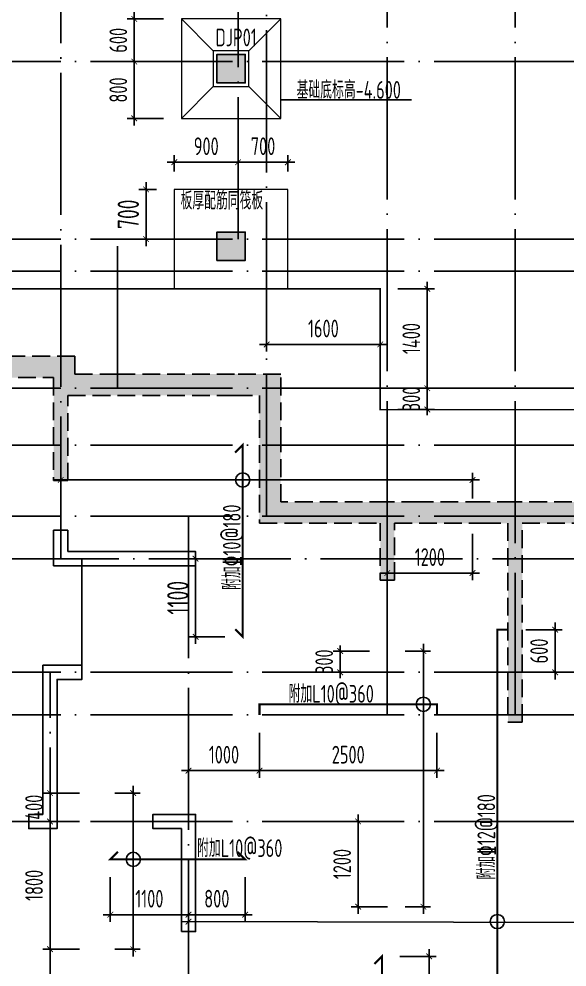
# Model space of a CAD drawing. Extents: x -668857 to 143095, y -247466 to 228182.
# Drawn here: x -389716 to -381996, y 201797 to 215146 of the extents above; entities that cross this region are included whole.
import ezdxf
from ezdxf.enums import TextEntityAlignment as Align

# ---------------------------------------------------------------- set-up
doc = ezdxf.new("R2010")
doc.units = 0
doc.header["$LTSCALE"] = 1000
doc.linetypes.add('DASH', pattern=[0.35, 0.25, -0.1])
doc.linetypes.add('DOTE', pattern=[2.4200000000000004, 2, -0.2, 0.02, -0.2])
doc.layers.get('0').update_dxf_attribs({"linetype": 'CONTINUOUS'})
doc.layers.get('DEFPOINTS').update_dxf_attribs({"linetype": 'CONTINUOUS'})
for name, color, linetype in [('A-DOTE', 10, 'DOTE'), ('DIM', 2, 'CONTINUOUS'), ('DIM_ELEV', 3, 'CONTINUOUS'), ('S-B板配筋', 6, 'CONTINUOUS'), ('S-B板配筋号', 7, 'CONTINUOUS'), ('S-J基础底板', 5, 'CONTINUOUS'), ('S-J基础底板标注', 3, 'CONTINUOUS'), ('S-Q墙填充', 252, 'CONTINUOUS'), ('S-Q墙实线', 6, 'CONTINUOUS'), ('S-Q墙虚线', 6, 'DASH'), ('独立基础', 2, 'CONTINUOUS')]:
    doc.layers.add(name, color=color, linetype=linetype)
doc.layers.add('PUB_HATCH', color=8, linetype='CONTINUOUS', lineweight=9)
doc.layers.add('独基集中标注', color=7, linetype='CONTINUOUS', lineweight=18)
doc.styles.add('TSSD_DIMENSION', font='Tssdeng.shx', dxfattribs={"width": 0.7, "bigfont": 'tssdchn.shx'})
doc.styles.add('TSSD_REIN', font='tssdeng.shx', dxfattribs={"width": 0.7, "height": 300, "bigfont": 'tssdchn.shx'})
doc.styles.add('样式 1', font='yjkeng.shx', dxfattribs={"width": 0.7, "height": 250, "bigfont": 'yjkchn.shx'})
doc.dimstyles.new('TSSD_100_100$0', dxfattribs={"dimtxt": 300, "dimasz": 80, "dimexe": 100, "dimexo": 250, "dimgap": 100, "dimtad": 1, "dimdec": 0, "dimzin": 0, "dimdsep": 46, "dimtxsty": 'TSSD_DIMENSION', "dimblk": 'ARCHTICK', "dimcen": 0, "dimdle": 100, "dimclrd": 3, "dimclre": 3, "dimclrt": 7, "dimadec": 0, "dimazin": 0, "dimtfac": 1, "dimtdec": 0, "dimtix": 1, "dimtmove": 2, "dimatfit": 3, "dimldrblk": 'ARCHTICK', "dimfxl": 0, "dimtolj": 1, "dimtzin": 0, "dimarcsym": 0})

# ---------------------------------------------------------------- blocks, each defined once
blk = doc.blocks.new('20210726.16350016')
at = {"layer": 'A-DOTE'}
for p, q in [((43500.00000790274, 13100.31751472806), (43500.00000790291, 21100.04725452978)), ((45999.99996823893, 17600.04514761653), (45999.99931681331, 21100.04725452978)), ((46400.00000848342, 13700.04724698304), (46400.00000850705, 21100.04725452978)), ((48100.00000793056, 10900.04725549766), (48100.00000739738, 21100.04725452978)), ((49900.00000802102, 10900.04725549766), (49900.00000802102, 21100.04725452978)), ((55600.00000724575, 20100.04725452978), (3600.000008000003, 20100.04725452978)), ((55600.00000724575, 17600.04725452978), (3600.000008000061, 17600.04725452978)), ((44300.00000790274, 15500.04725473234), (44300.00000790285, 17600.04725452978)), ((55600.00000724584, 17150.04725452977), (3600.000007999988, 17150.04725452978)), ((55600.00000724575, 15500.04725473234), (3600.000008000061, 15500.04725473234)), ((55600.00000724575, 14700.04724880424), (3600.000008000061, 14700.04724880436)), ((55600.00000724575, 13700.04725528683), (3600.000008000061, 13700.04725528706)), ((45299.78309750743, 13700.04725528695), (45300.00000743364, 3600.047255706508)), ((3600.000008000061, 13100.31752494338), (55600.00000724575, 13100.31748104317)), ((43800.00075060432, 11500.04725454794), (43800.00075086881, 13100.04725454887)), ((55600.00000724575, 11500.04725454783), (3600.000008000061, 11500.04725454806)), ((43350.00000284061, 3600.241045127475), (43350.00000252202, 11500.04725452978)), ((55600.00000724575, 10900.04725549754), (3600.000008000061, 10900.04725549766)), ((55600.00000724575, 9400.04725379066), (3600.000008000061, 9400.047254788922))]:
    blk.add_line(p, q, dxfattribs=at)
blk = doc.blocks.new('A$C028C60F5')
at = {"color": 6}
blk.add_lwpolyline([(400.0000000717118, -1.851003617048264e-07), (0, 0), (-1.851003617048264e-07, -400.0000001632143), (399.9999998866115, -400.0000003483146)], close=True, dxfattribs=at)
at = {"layer": 'PUB_HATCH'}
blk.add_solid([(-1.851003617048264e-07, -400.0000001632143), (399.9999998866115, -400.0000003483146), (0, 0), (400.0000000717118, -1.851003617048264e-07)], dxfattribs=at)
blk = doc.blocks.new('A$C3EFA6995')
for p in [(9700.000651309965, 99.9986922792159), (9700.000651124632, -2400.001307586092), (15900.00176817877, -2400.002461539349)]:
    blk.add_blockref('A$C028C60F5', p)
at = {"xscale": -1}
blk.add_blockref('A$C028C60F5', (16300.00197213609, 99.9986922792159), dxfattribs=at)
blk = doc.blocks.new('20210824.17211196')
at = {"layer": 'S-Q墙填充', "ltscale": 0.5}
h = blk.add_hatch(dxfattribs=at)
h.set_pattern_fill('ARMORED', color=252, scale=30, style=0)
h.set_pattern_definition([(49.99999999999999, (48278.54639130167, 29260.86836843317), (215.178054780226, -18.82564049477853), [22.5, -247.5]), (355, (48278.54639130167, 29260.86836843317), (-41.6254000839, 225.6576401100035), [18, -198]), (100.4514, (48296.47789530165, 29259.29956643317), (173.5528145142065, 206.8318626182861), [19.122057, -210.3426336]), (46.18420000000002, (48278.54639130167, 29320.86836843317), (320.1723145876933, -49.65570429870542), [33.74999999999994, -371.2499999999995]), (96.6356, (48305.22741480172, 29316.73037633318), (280.398811664611, 292.2353612701325), [28.6830864, -315.5139]), (351.1842, (48278.54639130167, 29320.86836843317), (280.3985835400882, 292.2355802775974), [27, -297]), (21, (48308.54639130167, 29305.86836843317), (179.0721156355385, -120.7856671996016), [22.5, -247.5]), (326.0000000000001, (48308.54639130167, 29305.86836843317), (72.99459957647451, 217.5450135140559), [18, -198]), (71.4514, (48323.46906120167, 29295.80288663318), (252.066788574447, 96.75914901298572), [19.122057, -210.3426336]), (37.50000000000001, (48278.54639130167, 29260.86836843317), (3.647956595187201, 99.86815614939344), [0, -195.6, 0, -201, 0, -198.75]), (7.499999999999999, (48278.54639130167, 29260.86836843317), (78.92086123264458, 118.3235135647081), [0, -114.6, 0, -191.1, 0, -75.75]), (327.5, (48211.64639130165, 29260.86836843317), (160.1467308517227, -6.766461520313927), [0, -75, 0, -234, 0, -310.5]), (317.5, (48181.64639130165, 29260.86836843317), (174.9558508027159, 30.03149469969532), [0, -97.5, 0, -155.4, 0, -220.5]), (45, (48278.54639130167, 29260.86836843317), (-106.0660171779821, 106.0660171779821), [])])
h.paths.add_polyline_path([(147542.2807961485, 66729.00897954755), (145942.1942065553, 66729.0089794025), (145542.2811919461, 66729.00897949202), (142642.2971989106, 66729.00897949202), (142192.2972013218, 66729.0089785862), (141292.1986749036, 66729.00898743917), (140842.281554506, 66729.00898666291), (139342.378817226, 66729.00898750879), (139342.378817226, 67529.00898637962), (139342.3788172259, 68529.00937126904), (138692.4633993891, 68529.00937126904), (137042.400534365, 68529.00974838914), (136442.1792540833, 68529.0094654832), (136442.0384936611, 68779.01101944225), (133242.448855532, 68779.01101944225), (133242.361474031, 68529.009465553), (132642.4339508702, 68529.00974846947), (131042.2074741988, 68529.00937126904), (130342.2920987717, 68529.00937126904), (130342.2920987717, 67529.00898637962), (130342.2920987717, 66729.00897949202), (117642.2812809065, 66729.00897949202), (117192.2812832749, 66729.0089785862), (116292.1986752808, 66729.00898743917), (115842.2908381823, 66729.00898628357), (114342.2914562899, 66729.00897955832), (114342.2920987717, 67529.00898637962), (114342.2920987717, 68529.00937126904), (113692.37668093, 68529.00937126904), (112041.8987910313, 68529.00974846947), (111442.2920987717, 68529.00946561557), (111442.2920987717, 68779.0089796844), (108242.291850166, 68779.00897968364), (108242.2918501577, 68529.00946553554), (107642.1676422775, 68529.00974839334), (106042.2074832978, 68529.00937126904), (105342.2920987715, 68529.00937126904), (105342.2920987718, 67529.00915925788), (105342.2911767543, 66729.00897949202), (97142.29086680908, 66729.00897949202), (97142.29086680908, 63729.01032844711), (97142.30288407195, 61129.0085072287), (97142.30288407195, 59029.00897251409), (99942.30401047354, 59029.00897251409), (106442.34313833, 59029.00897251409), (106442.2959538518, 57829.00152672852), (107492.2918452608, 57829.00152718557), (109842.3040061909, 57829.00153792558), (112192.2918409958, 57829.00152672852), (113242.2880568103, 57829.00152672852), (113242.2389254066, 59028.88870467881), (118842.2829517607, 59029.00897251409), (119742.2796799383, 59029.00897306036), (122342.2800369981, 59029.00898726373), (124942.3040013745, 59029.00897251409), (125842.3028744751, 59029.00897251409), (131442.3038129149, 59029.00897251409), (131442.3038129149, 57829.00152672852), (132492.2918401385, 57829.00152718557), (134842.2796722014, 57829.00153792558), (137192.2918358735, 57829.00152672852), (138242.2798621833, 57829.00152672852), (138242.2798621833, 59029.00897251409), (143842.2807966463, 59029.00897251409), (144742.2796697469, 59029.00897251409), (147542.2807961485, 59029.00897251409)])
h.paths.add_polyline_path([(100942.3028835742, 59329.00682491415), (100942.3028835742, 60779.00891498257), (100742.3028835742, 60779.00891498257), (100742.3028835742, 59329.00897251409), (99942.30401047354, 59329.00897251409), (97442.30288407195, 59329.00897251409), (97442.30288407195, 61129.00923897031), (97442.29132901214, 63629.01079948341), (98142.29475292668, 63629.01079948341), (98142.29475292668, 63829.01079948341), (97442.29086680908, 63829.01079948341), (97442.29086680908, 66429.00897949202), (97842.28974600311, 66429.00897949208), (98742.38747312326, 66429.00837027714), (99042.30248827382, 66429.00882715582), (99042.31309877161, 65779.00937126906), (99242.31309877161, 65779.00937126906), (99242.30248827382, 66429.00897949202), (101942.3023766285, 66429.00897949202), (101942.3023766285, 63629.01079948341), (102142.3023766285, 63629.01079948341), (102142.3023766285, 66429.00897949202), (102492.3023769349, 66429.00897994493), (103392.383071683, 66429.00898774854), (103742.3021261921, 66429.00898702683), (103742.3021261921, 65629.00898671745), (103942.3021261921, 65629.00898671745), (103942.3021261921, 66429.00898650051), (105642.290830998, 66429.0089789075), (105642.2920987715, 67529.00898637962), (105642.2920987715, 68229.00937126904), (106042.2075068686, 68229.00937126904), (107642.1676422862, 68229.0097483934), (108342.2918501484, 68229.00941840229), (108342.2918501563, 67029.00897968306), (108542.2918501556, 67029.00897968434), (108542.2918501456, 68329.00937126561), (108542.2918501507, 68479.0089796837), (111142.2920987717, 68479.00897968434), (111142.2920987717, 68329.00937126904), (111142.2920987717, 67029.00897968434), (111342.2920987717, 67029.00897968434), (111342.2920987717, 68229.00941844228), (112041.8988618098, 68229.00974846947), (113692.3766337939, 68229.00937126904), (114042.2920987717, 68229.00937126904), (114042.2920987717, 67529.00910684497), (114042.2912153591, 66429.0089789075), (115742.2908390501, 66429.00898650051), (115742.2908390501, 65629.00898671745), (115942.2908390501, 65629.00898671745), (115942.2908390501, 66429.00898702683), (116292.1986747874, 66429.00898809831), (117192.2812814632, 66429.00897949202), (117542.2812808851, 66429.00897949202), (117542.2812797289, 63629.01079952625), (117742.281279686, 63629.01079944063), (117742.2812808423, 66429.00897949202), (120442.2812010454, 66429.00897949202), (120442.2812010454, 63629.01079944063), (120642.2812010454, 63629.01079944063), (120642.2812010454, 66429.00882715506), (120942.1941699461, 66429.00837027708), (121942.2903125704, 66429.00897949202), (122242.2857314952, 66429.00897949202), (122242.2800380905, 66429.00940122597), (122442.2800380901, 66429.00897949202), (122442.2857314957, 66429.00897949202), (122742.2917858384, 66429.00897949208), (123742.3875772593, 66429.00837027708), (124042.3024791748, 66429.00882715582), (124042.3024791748, 63628.8108537334), (124242.3024791748, 63628.8108537334), (124242.3024791748, 66429.00897949202), (126942.2918397376, 66429.00897949202), (126942.2918397376, 63629.01079948341), (127142.2918397376, 63629.01079948341), (127142.2918397376, 66429.00897949202), (127492.291840044, 66429.00897994493), (128392.3830713058, 66429.00898774854), (128742.2924785732, 66429.00898702683), (128742.2924785732, 65629.0109816749), (128942.2924785732, 65629.0109816749), (128942.2924785732, 66429.00898679935), (130642.2920987717, 66429.00898775442), (130642.2920987717, 67529.00898637962), (130642.2920987717, 68229.00937126904), (131042.2074977705, 68229.00937126904), (132642.4339508553, 68229.00974846953), (133342.2915814497, 68229.0094184275), (133342.2915814576, 67029.00897968306), (133542.2915814569, 67029.00897968434), (133542.2915814474, 68479.01101944225), (136142.291830073, 68479.01101944225), (136142.291830073, 67029.00897968434), (136342.291830073, 67029.00897968434), (136342.291830073, 68229.00941840264), (137042.4006050617, 68229.0097483892), (138692.4633522483, 68229.00937126904), (139042.378817226, 68229.00937126904), (139042.378817226, 67529.00898637962), (139042.378817226, 66429.00898775437), (140742.2815543968, 66429.00898679935), (140742.2815543968, 65629.00898671745), (140942.2815543968, 65629.00898671745), (140942.2815543968, 66429.00898702683), (141292.1986744102, 66429.00898809831), (142192.2971995102, 66429.00897949202), (142542.2971989106, 66429.00897949202), (142542.2971989106, 63629.01079948341), (142742.2971989106, 63629.01079948341), (142742.2971989106, 66429.00897949202), (145442.2811919461, 66429.00897949202), (145442.2811919461, 65779.03380391853), (145642.2811919461, 65779.03380391853), (145642.2811919461, 66429.00897948311), (145942.1942065276, 66429.00897942438), (146842.2938665339, 66429.00897949202), (147242.2928134111, 66429.00897949202), (147242.2928134111, 63829.01079948341), (146542.2889272935, 63829.01079948341), (146542.2889272935, 63629.01079948341), (147242.292351208, 63629.01079948341), (147242.2807961485, 61129.00921349677), (147242.2807961485, 59329.00897251409), (144742.2796697469, 59329.00897251409), (143942.2807966463, 59329.00897251409), (143942.2807966463, 60779.00891498257), (143742.2807966463, 60779.00891498257), (143742.2807966463, 59329.00897251409), (138242.2798621712, 59329.00881416049), (138242.2798621712, 59579.00131084422), (137942.2798621833, 59579.00146919781), (137942.2798621833, 59229.00897251409), (137942.2798621833, 58129.00152672852), (137192.2918363306, 58129.00152650005), (134842.2796726582, 58129.00153724007), (132492.2918392244, 58129.00152672852), (131742.3038129149, 58129.00152672852), (131742.3038129149, 59229.00897251409), (131742.3038129149, 59579.00146919781), (131442.3038129149, 59579.00146919781), (131442.3038129149, 59329.00897251409), (125942.3028744751, 59329.00897251409), (125942.3028744751, 60779.00891498257), (125742.3028744751, 60779.00891498257), (125742.3028744751, 59329.00897251409), (124942.304001921, 59329.00897224098), (122342.2800375446, 59329.00898644434), (119742.2796788457, 59329.00897251409), (118942.280805745, 59329.00897251409), (118942.280805745, 60779.00891498257), (118742.280805745, 60779.00891498257), (118742.280805745, 59329.00682491415), (113242.2841379499, 59328.88662778778), (113242.3192341068, 59578.98750693497), (112942.2798682899, 59579.01550199797), (112942.2307357903, 59228.88937934478), (112942.2757725528, 58129.00152672852), (112192.2918414528, 58129.00152650005), (109842.3040066479, 58129.00153724007), (107492.2918443467, 58129.00152672852), (106742.30775013, 58129.00152672852), (106742.3509978825, 59228.88918170032), (106742.3038171293, 59579.01494457091), (106442.2998863936, 59578.98799382223), (106442.3335884956, 59328.88655727796)], flags=16)
at = {"layer": 'S-Q墙实线'}
for points in [[(136342.2935294401, 66029.27718846628), (136342.2935294401, 66329.27718846628), (136142.2935294401, 66329.27718846628), (136142.2935294401, 65829.27718846628), (136542.1677635246, 65829.27718846628), (138142.1463749388, 65829.27718846628), (138142.1463749388, 66029.27718846628), (136542.1677635246, 66029.27718846628)], [(135992.2920892438, 62329.0074542471), (135792.2920892438, 62329.0074542471), (135792.2920892438, 62129.0074542471), (136192.2920892438, 62129.0074542471), (136192.2920892438, 64229.00737126905), (136542.1677635246, 64229.00737126905), (136542.1677635246, 64429.00737126905), (135992.2920892438, 64429.00737126905)], [(137942.1463749388, 60678.74888938473), (137942.1463749388, 62129.00743917943), (137542.1463755383, 62129.0074391794), (137542.1463755383, 62329.0074391794), (138142.1463749388, 62329.00743917943), (138142.1463749388, 60678.74888938473)]]:
    blk.add_lwpolyline(points, close=True, dxfattribs=at)
at = {"layer": 'S-Q墙虚线', "linetype": 'ByBlock'}
for points in [[(138842.2810712819, 73029.00746588345), (138442.2810712819, 73029.00746588345), (138442.2810712819, 72629.00746588345), (138842.2810712819, 72629.00746588345)], [(138842.2810712814, 70529.00621057261), (138442.2810712814, 70529.00621057261), (138442.2810712814, 70129.00621057261), (138842.2810712814, 70129.00621057261)]]:
    blk.add_lwpolyline(points, close=True, dxfattribs=at)
at = {"layer": 'S-Q墙虚线', "color": 6}
for points in [[(145542.2811919461, 66729.00897949202), (142642.2971989106, 66729.00897949202), (142192.2972013218, 66729.0089785862), (141292.1986749036, 66729.00898743917), (140842.281554506, 66729.00898666291), (139342.378817226, 66729.00898750879), (139342.378817226, 67529.00898637962), (139342.378817226, 68529.00937126904), (138692.4633993891, 68529.00937126904), (137042.400534365, 68529.00974838914), (136442.1792540833, 68529.0094654832), (136442.0384936611, 68779.01101944225), (133242.448855532, 68779.01101944225), (133242.361474031, 68529.009465553), (132642.4339508702, 68529.00974846947), (131042.2074741988, 68529.00937126904), (130342.2920987717, 68529.00937126904), (130342.2920987717, 67529.00898637962), (130342.2920987717, 66729.00897949202), (117642.2812809065, 66729.00897949202)], [(133542.2915814474, 68479.01101944225), (136142.291830073, 68479.01101944225), (136142.291830073, 67029.00897968434), (136342.291830073, 67029.00897968434), (136342.291830073, 68229.00941840264), (137042.4006050617, 68229.0097483892), (138692.4633522483, 68229.00937126904), (139042.378817226, 68229.00937126904), (139042.378817226, 67529.00898637962), (139042.378817226, 66429.00898775437), (140742.2815543968, 66429.00898679935), (140742.2815543968, 65629.00898671745), (140942.2815543968, 65629.00898671745), (140942.2815543968, 66429.00898702683), (141292.1986744102, 66429.00898809831), (142192.2971995102, 66429.00897949202), (142542.2971989106, 66429.00897949202), (142542.2971989106, 63629.01079948341), (142742.2971989106, 63629.01079948341), (142742.2971989106, 66429.00897949202), (145442.2811919461, 66429.00897949202)]]:
    blk.add_lwpolyline(points, dxfattribs=at)
blk = doc.blocks.new('_ArchTick')
at = {"color": 0, "linetype": 'ByBlock', "const_width": 0.15}
blk.add_lwpolyline([(-0.5, -0.5), (0.5, 0.5)], dxfattribs=at)
blk = doc.blocks.new('*D943')
at = {"layer": 'DEFPOINTS', "color": 0}
for p in [(-388091.9429101991, 214546.4081511939), (-387428.2930516391, 214546.4081511939), (-387428.2932553026, 213746.4073303434)]:
    blk.add_point(p, dxfattribs=at)
at = {"layer": 'S-J基础底板标注', "color": 3, "lineweight": -2}
for p, q in [((-387678.2930516391, 214546.4081511939), (-388191.9429101991, 214546.4081511939)), ((-388091.9429101991, 213646.4073303434), (-388091.9429101991, 214646.4081511939)), ((-387678.2932553026, 213746.4073303434), (-388191.9429101991, 213746.4073303434))]:
    blk.add_line(p, q, dxfattribs=at)
at = {"layer": 'S-J基础底板标注', "color": 3, "lineweight": -2, "xscale": 80, "yscale": 80, "zscale": 80}
for p, rotation in [((-388091.9429101991, 214546.4081511939), 90), ((-388091.9429101991, 213746.4073303434), 270)]:
    blk.add_blockref('_ArchTick', p, dxfattribs=dict(at, rotation=rotation))
at = {"layer": 'S-J基础底板标注', "color": 7, "insert": (-388316.9429101991, 214146.4077407686), "char_height": 250, "attachment_point": 5, "rotation": 90, "style": 'TSSD_DIMENSION'}
blk.add_mtext('\\A1;800', dxfattribs=at)
blk = doc.blocks.new('*D950')
at = {"layer": 'DEFPOINTS', "color": 0}
for p in [(-388091.9429101991, 215146.4073303434), (-387428.2929061656, 215146.4073303434), (-387428.2930516391, 214546.4081511939)]:
    blk.add_point(p, dxfattribs=at)
at = {"layer": 'S-J基础底板标注', "color": 3, "lineweight": -2}
for p, q in [((-388091.9429101991, 214446.4081511939), (-388091.9429101991, 215246.4073303434)), ((-387678.2929061656, 215146.4073303434), (-388191.9429101991, 215146.4073303434)), ((-387678.2930516391, 214546.4081511939), (-388191.9429101991, 214546.4081511939))]:
    blk.add_line(p, q, dxfattribs=at)
at = {"layer": 'S-J基础底板标注', "color": 3, "lineweight": -2, "xscale": 80, "yscale": 80, "zscale": 80}
for p, rotation in [((-388091.9429101991, 215146.4073303434), 90), ((-388091.9429101991, 214546.4081511939), 270)]:
    blk.add_blockref('_ArchTick', p, dxfattribs=dict(at, rotation=rotation))
at = {"layer": 'S-J基础底板标注', "color": 7, "insert": (-388316.9429101991, 214846.4077407686), "char_height": 250, "attachment_point": 5, "rotation": 90, "style": 'TSSD_DIMENSION'}
blk.add_mtext('\\A1;600', dxfattribs=at)
blk = doc.blocks.new('*D968')
at = {"layer": 'DEFPOINTS', "color": 0}
for p in [(-386228.2812859477, 211346.4115898082), (-384628.2820616921, 211346.414329034), (-384628.2807197463, 210562.575213161)]:
    blk.add_point(p, dxfattribs=at)
at = {"layer": 'S-J基础底板标注', "color": 3, "lineweight": -2}
for p, q in [((-386228.2808579435, 211096.4115898086), (-386228.2797728002, 210462.5724739354)), ((-384628.2816336878, 211096.4143290344), (-384628.2805485445, 210462.5752131612)), ((-386328.2799440017, 210562.5723027335), (-384528.2807197464, 210562.5753843627))]:
    blk.add_line(p, q, dxfattribs=at)
at = {"layer": 'S-J基础底板标注', "color": 3, "lineweight": -2, "xscale": 80, "yscale": 80, "zscale": 80}
for p, rotation in [((-386228.2799440019, 210562.5724739352), 180.0000980913462), ((-384628.2807197463, 210562.575213161), 9.809134617238831e-05)]:
    blk.add_blockref('_ArchTick', p, dxfattribs=dict(at, rotation=rotation))
at = {"layer": 'S-J基础底板标注', "color": 7, "insert": (-385428.2807170779, 210787.5738435478), "char_height": 250, "attachment_point": 5, "rotation": 9.809134617238837e-05, "style": 'TSSD_DIMENSION'}
blk.add_mtext('\\A1;1600', dxfattribs=at)
blk = doc.blocks.new('*D970')
at = {"layer": 'DEFPOINTS', "color": 0}
for p in [(-384628.3131062516, 211346.4096468324), (-383964.6634513554, 211346.4096468324), (-384628.3131062446, 209946.4102260242)]:
    blk.add_point(p, dxfattribs=at)
at = {"layer": 'S-J基础底板标注', "color": 3, "lineweight": -2}
for p, q in [((-384378.3131062516, 211346.4096468324), (-383864.6634513554, 211346.4096468324)), ((-383964.6634513554, 209846.4102260242), (-383964.6634513554, 211446.4096468324)), ((-384378.3131062446, 209946.4102260242), (-383864.6634513554, 209946.4102260242))]:
    blk.add_line(p, q, dxfattribs=at)
at = {"layer": 'S-J基础底板标注', "color": 3, "lineweight": -2, "xscale": 80, "yscale": 80, "zscale": 80}
for p, rotation in [((-383964.6634513554, 211346.4096468324), 90), ((-383964.6634513554, 209946.4102260242), 270)]:
    blk.add_blockref('_ArchTick', p, dxfattribs=dict(at, rotation=rotation))
at = {"layer": 'S-J基础底板标注', "color": 7, "insert": (-384189.6634513554, 210646.4099364282), "char_height": 250, "attachment_point": 5, "rotation": 90, "style": 'TSSD_DIMENSION'}
blk.add_mtext('\\A1;1400', dxfattribs=at)
blk = doc.blocks.new('*D976')
at = {"layer": 'DEFPOINTS', "color": 0}
for p in [(-384628.3131062446, 209946.4102260242), (-383964.6634513554, 209946.4102260242), (-384628.3131062516, 209646.4073043352)]:
    blk.add_point(p, dxfattribs=at)
at = {"layer": 'S-J基础底板标注', "color": 3, "lineweight": -2}
for p, q in [((-383964.6634513554, 209946.4102260242), (-383964.6634513554, 210026.4102260242)), ((-384378.3131062446, 209946.4102260242), (-383864.6634513554, 209946.4102260242)), ((-383964.6634513554, 209646.4073043352), (-383964.6634513554, 209946.4102260242)), ((-384378.3131062516, 209646.4073043352), (-383864.6634513554, 209646.4073043352)), ((-383964.6634513554, 209646.4073043352), (-383964.6634513554, 209566.4073043352))]:
    blk.add_line(p, q, dxfattribs=at)
at = {"layer": 'S-J基础底板标注', "color": 3, "lineweight": -2, "xscale": 80, "yscale": 80, "zscale": 80}
for p, rotation in [((-383964.6634513554, 209946.4102260242), 270), ((-383964.6634513554, 209646.4073043352), 90)]:
    blk.add_blockref('_ArchTick', p, dxfattribs=dict(at, rotation=rotation))
at = {"layer": 'S-J基础底板标注', "color": 7, "insert": (-384189.6634513554, 209796.4087651796), "char_height": 250, "attachment_point": 5, "rotation": 90, "style": 'TSSD_DIMENSION'}
blk.add_mtext('\\A1;300', dxfattribs=at)
blk = doc.blocks.new('*D924')
at = {"layer": 'DEFPOINTS', "color": 0}
for p in [(-382828.2351695218, 206546.6774973658), (-382164.5851684567, 206546.6317756753), (-382828.2765246391, 205946.4082751195)]:
    blk.add_point(p, dxfattribs=at)
at = {"layer": 'S-J基础底板标注', "color": 3, "lineweight": -2}
for p, q in [((-382578.2351701151, 206546.6602737953), (-382064.585168694, 206546.6248862471)), ((-382164.6334130021, 205846.3625536663), (-382164.5782790285, 206646.631775438)), ((-382578.2765252324, 205946.3910515489), (-382064.6265238113, 205946.3556640008))]:
    blk.add_line(p, q, dxfattribs=at)
at = {"layer": 'S-J基础底板标注', "color": 3, "lineweight": -2, "xscale": 80, "yscale": 80, "zscale": 80}
for p, rotation in [((-382164.5851684567, 206546.6317756753), 89.99605264840068), ((-382164.6265235739, 205946.362553429), 269.9960526484007)]:
    blk.add_blockref('_ArchTick', p, dxfattribs=dict(at, rotation=rotation))
at = {"layer": 'S-J基础底板标注', "color": 7, "insert": (-382389.6058454813, 206246.5126657657), "char_height": 250, "attachment_point": 5, "rotation": 89.99605264840068, "style": 'TSSD_DIMENSION'}
blk.add_mtext('\\A1;600', dxfattribs=at)
blk = doc.blocks.new('*D1028')
at = {"layer": 'DEFPOINTS', "color": 0, "ltscale": 0.5}
for p in [(-384528.3141562951, 206245.8230581988), (-384528.2829510526, 202646.2843197048), (-384020.3424151138, 202646.28872316)]:
    blk.add_point(p, dxfattribs=at)
at = {"layer": 'S-J基础底板标注', "color": 3, "lineweight": -2, "ltscale": 0.5}
for p, q in [((-384020.3744872796, 206345.8274616502), (-384020.3415481904, 202546.2887231637)), ((-384278.3141563045, 206245.8252255072), (-383920.3736203599, 206245.8283285774)), ((-384278.282951062, 202646.2864870132), (-383920.3424151175, 202646.2895900833))]:
    blk.add_line(p, q, dxfattribs=at)
at = {"layer": 'S-J基础底板标注', "color": 3, "lineweight": -2, "ltscale": 0.5, "xscale": 80, "yscale": 80, "zscale": 80}
for p, rotation in [((-384020.3736203562, 206245.827461654), 90.00049671050108), ((-384020.3424151138, 202646.28872316), 270.0004967105011)]:
    blk.add_blockref('_ArchTick', p, dxfattribs=dict(at, rotation=rotation))
blk = doc.blocks.new('*D930')
at = {"layer": 'DEFPOINTS', "color": 0}
for p in [(-384938.9564693847, 203846.4061951353), (-384275.3065420417, 203846.4061951353), (-384275.3068353077, 202646.5291031524)]:
    blk.add_point(p, dxfattribs=at)
at = {"layer": 'S-J基础底板标注', "color": 3, "lineweight": -2}
for p, q in [((-384938.9564693847, 202546.5291031524), (-384938.9564693847, 203946.4061951353)), ((-384525.3065420417, 203846.4061951353), (-385038.9564693847, 203846.4061951353)), ((-384525.3068353077, 202646.5291031524), (-385038.9564693847, 202646.5291031524))]:
    blk.add_line(p, q, dxfattribs=at)
at = {"layer": 'S-J基础底板标注', "color": 3, "lineweight": -2, "xscale": 80, "yscale": 80, "zscale": 80}
for p, rotation in [((-384938.9564693847, 203846.4061951353), 90), ((-384938.9564693847, 202646.5291031524), 270)]:
    blk.add_blockref('_ArchTick', p, dxfattribs=dict(at, rotation=rotation))
at = {"layer": 'S-J基础底板标注', "color": 7, "insert": (-385163.9564693847, 203246.4676491438), "char_height": 250, "attachment_point": 5, "rotation": 90, "style": 'TSSD_DIMENSION'}
blk.add_mtext('\\A1;1200', dxfattribs=at)
blk = doc.blocks.new('*D931')
at = {"layer": 'DEFPOINTS', "color": 0}
for p in [(-387328.4383601291, 205346.407236691), (-386327.9473091156, 205346.4072367082), (-386327.9473091156, 204561.9222956102)]:
    blk.add_point(p, dxfattribs=at)
at = {"layer": 'S-J基础底板标注', "color": 3, "lineweight": -2}
for p, q in [((-387328.4383601291, 205096.407236691), (-387328.4383601291, 204461.9222956102)), ((-386327.9473091156, 205096.4072367082), (-386327.9473091156, 204461.9222956102)), ((-387428.4383601291, 204561.9222956102), (-386227.9473091156, 204561.9222956102))]:
    blk.add_line(p, q, dxfattribs=at)
at = {"layer": 'S-J基础底板标注', "color": 3, "lineweight": -2, "xscale": 80, "yscale": 80, "zscale": 80, "rotation": 180}
blk.add_blockref('_ArchTick', (-387328.4383601291, 204561.9222956102), dxfattribs=at)
at = {"layer": 'S-J基础底板标注', "color": 3, "lineweight": -2, "xscale": 80, "yscale": 80, "zscale": 80}
blk.add_blockref('_ArchTick', (-386327.9473091156, 204561.9222956102), dxfattribs=at)
at = {"layer": 'S-J基础底板标注', "color": 7, "insert": (-386828.1928346223, 204786.9222956102), "char_height": 250, "attachment_point": 5, "style": 'TSSD_DIMENSION'}
blk.add_mtext('\\A1;1000', dxfattribs=at)
blk = doc.blocks.new('*D932')
at = {"layer": 'DEFPOINTS', "color": 0}
for p in [(-386327.9473091156, 205346.4072367082), (-383828.3246643661, 205346.4072367927), (-383828.3246643661, 204561.9222956937)]:
    blk.add_point(p, dxfattribs=at)
at = {"layer": 'S-J基础底板标注', "color": 3, "lineweight": -2}
for p, q in [((-386327.9473091156, 205096.4072367082), (-386327.9473091156, 204461.9222956937)), ((-383828.3246643661, 205096.4072367927), (-383828.3246643661, 204461.9222956937)), ((-386427.9473091156, 204561.9222956937), (-383728.3246643661, 204561.9222956937))]:
    blk.add_line(p, q, dxfattribs=at)
at = {"layer": 'S-J基础底板标注', "color": 3, "lineweight": -2, "xscale": 80, "yscale": 80, "zscale": 80, "rotation": 180}
blk.add_blockref('_ArchTick', (-386327.9473091156, 204561.9222956937), dxfattribs=at)
at = {"layer": 'S-J基础底板标注', "color": 3, "lineweight": -2, "xscale": 80, "yscale": 80, "zscale": 80}
blk.add_blockref('_ArchTick', (-383828.3246643661, 204561.9222956937), dxfattribs=at)
at = {"layer": 'S-J基础底板标注', "color": 7, "insert": (-385078.1359867409, 204786.9222956937), "char_height": 250, "attachment_point": 5, "style": 'TSSD_DIMENSION'}
blk.add_mtext('\\A1;2500', dxfattribs=at)
blk = doc.blocks.new('*D1029')
at = {"layer": 'DEFPOINTS', "color": 0, "ltscale": 0.5}
for p in [(-387327.1910810696, 202435.7634427293), (-387328.3653484853, 201946.7582879131), (-379828.078716082, 201928.7475530283)]:
    blk.add_point(p, dxfattribs=at)
at = {"layer": 'S-J基础底板标注', "color": 3, "lineweight": -2, "ltscale": 0.5}
for p, q in [((-387327.7650153301, 202196.7575671123), (-387326.9509478076, 202535.7631544089)), ((-379827.4783829268, 202178.7468322275), (-379826.6643154043, 202517.7524195242)), ((-379726.9047369867, 202417.5125745824), (-387427.1907927493, 202436.0035759913))]:
    blk.add_line(p, q, dxfattribs=at)
at = {"layer": 'S-J基础底板标注', "color": 3, "lineweight": -2, "ltscale": 0.5, "xscale": 80, "yscale": 80, "zscale": 80}
for p, rotation in [((-387327.1910810696, 202435.7634427293), 179.862413643388), ((-379826.9044486663, 202417.7527078445), 359.8624136433881)]:
    blk.add_blockref('_ArchTick', p, dxfattribs=dict(at, rotation=rotation))
blk = doc.blocks.new('*D1033')
at = {"layer": 'DEFPOINTS', "color": 0, "ltscale": 0.5}
for p in [(-388614.6250987526, 204246.6042556912), (-388614.5359650981, 202046.7475530298), (-388106.5564421493, 202046.7681353119)]:
    blk.add_point(p, dxfattribs=at)
at = {"layer": 'S-J基础底板标注', "color": 3, "lineweight": -2, "ltscale": 0.5}
for p, q in [((-388106.6496275975, 204346.6248378913), (-388106.5523903557, 201946.768135394)), ((-388364.6250989578, 204246.6143851753), (-388006.6455758859, 204246.628889767)), ((-388364.5359653033, 202046.7576825139), (-388006.5564422314, 202046.7721871056))]:
    blk.add_line(p, q, dxfattribs=at)
at = {"layer": 'S-J基础底板标注', "color": 3, "lineweight": -2, "ltscale": 0.5, "xscale": 80, "yscale": 80, "zscale": 80}
for p, rotation in [((-388106.6455758038, 204246.6248379733), 90.00232150676258), ((-388106.5564421493, 202046.7681353119), 270.0023215067626)]:
    blk.add_blockref('_ArchTick', p, dxfattribs=dict(at, rotation=rotation))
blk = doc.blocks.new('*D989')
at = {"layer": 'DEFPOINTS', "color": 0}
for p in [(-388429.0280066641, 203312.4431862847), (-387329.0176391309, 203312.4431862847), (-387329.0176391309, 202534.0443457316)]:
    blk.add_point(p, dxfattribs=at)
at = {"layer": 'S-J基础底板标注', "color": 3, "lineweight": -2}
for p, q in [((-388429.0280066641, 203062.4431862847), (-388429.0280066641, 202434.0443457316)), ((-387329.0176391309, 203062.4431862847), (-387329.0176391309, 202434.0443457316)), ((-388529.0280066641, 202534.0443457316), (-387229.0176391309, 202534.0443457316))]:
    blk.add_line(p, q, dxfattribs=at)
at = {"layer": 'S-J基础底板标注', "color": 3, "lineweight": -2, "xscale": 80, "yscale": 80, "zscale": 80, "rotation": 180}
blk.add_blockref('_ArchTick', (-388429.0280066641, 202534.0443457316), dxfattribs=at)
at = {"layer": 'S-J基础底板标注', "color": 3, "lineweight": -2, "xscale": 80, "yscale": 80, "zscale": 80}
blk.add_blockref('_ArchTick', (-387329.0176391309, 202534.0443457316), dxfattribs=at)
at = {"layer": 'S-J基础底板标注', "color": 7, "insert": (-387879.0228228975, 202759.0443457316), "char_height": 250, "attachment_point": 5, "style": 'TSSD_DIMENSION'}
blk.add_mtext('\\A1;1100', dxfattribs=at)
blk = doc.blocks.new('*D990')
at = {"layer": 'DEFPOINTS', "color": 0}
for p in [(-387329.0176391309, 203312.4431862847), (-386529.499930698, 203312.4431862847), (-386529.499930698, 202534.0443457316)]:
    blk.add_point(p, dxfattribs=at)
at = {"layer": 'S-J基础底板标注', "color": 3, "lineweight": -2}
for p, q in [((-387329.0176391309, 203062.4431862847), (-387329.0176391309, 202434.0443457316)), ((-386529.499930698, 203062.4431862847), (-386529.499930698, 202434.0443457316)), ((-387429.0176391309, 202534.0443457316), (-386429.499930698, 202534.0443457316))]:
    blk.add_line(p, q, dxfattribs=at)
at = {"layer": 'S-J基础底板标注', "color": 3, "lineweight": -2, "xscale": 80, "yscale": 80, "zscale": 80, "rotation": 180}
blk.add_blockref('_ArchTick', (-387329.0176391309, 202534.0443457316), dxfattribs=at)
at = {"layer": 'S-J基础底板标注', "color": 3, "lineweight": -2, "xscale": 80, "yscale": 80, "zscale": 80}
blk.add_blockref('_ArchTick', (-386529.499930698, 202534.0443457316), dxfattribs=at)
at = {"layer": 'S-J基础底板标注', "color": 7, "insert": (-386929.2587849145, 202759.0443457316), "char_height": 250, "attachment_point": 5, "style": 'TSSD_DIMENSION'}
blk.add_mtext('\\A1;800', dxfattribs=at)
blk = doc.blocks.new('*D1038')
at = {"layer": 'DEFPOINTS', "color": 0, "ltscale": 0.5}
for p in [(-389128.2815529254, 208654.62606932), (-389128.2815831787, 208146.4072364803), (-383328.6808925012, 208146.406891242)]:
    blk.add_point(p, dxfattribs=at)
at = {"layer": 'S-J基础底板标注', "color": 3, "lineweight": -2, "ltscale": 0.5}
for p, q in [((-389128.2815682967, 208396.4072364803), (-389128.2815469726, 208754.62606932)), ((-383328.6808776192, 208396.406891242), (-383328.6808562952, 208754.6257240817)), ((-383228.6808622479, 208654.6257181289), (-389228.2815529254, 208654.6260752728))]:
    blk.add_line(p, q, dxfattribs=at)
at = {"layer": 'S-J基础底板标注', "color": 3, "lineweight": -2, "ltscale": 0.5, "xscale": 80, "yscale": 80, "zscale": 80}
for p, rotation in [((-389128.2815529254, 208654.62606932), 179.9999965892995), ((-383328.6808622479, 208654.6257240817), 359.9999965892995)]:
    blk.add_blockref('_ArchTick', p, dxfattribs=dict(at, rotation=rotation))
blk = doc.blocks.new('*D996')
at = {"layer": 'DEFPOINTS', "color": 0}
for p in [(-387228.4619839909, 207546.6768251771), (-386564.8119799674, 207546.6768251771), (-386564.8119799674, 206446.4076300344)]:
    blk.add_point(p, dxfattribs=at)
at = {"layer": 'S-J基础底板标注', "color": 3, "lineweight": -2}
for p, q in [((-387228.4619839909, 206346.4076300344), (-387228.4619839909, 207646.6768251771)), ((-386814.8119799674, 207546.6768251771), (-387328.4619839909, 207546.6768251771)), ((-386814.8119799674, 206446.4076300344), (-387328.4619839909, 206446.4076300344))]:
    blk.add_line(p, q, dxfattribs=at)
at = {"layer": 'S-J基础底板标注', "color": 3, "lineweight": -2, "xscale": 80, "yscale": 80, "zscale": 80}
for p, rotation in [((-387228.4619839909, 207546.6768251771), 90), ((-387228.4619839909, 206446.4076300344), 270)]:
    blk.add_blockref('_ArchTick', p, dxfattribs=dict(at, rotation=rotation))
at = {"layer": 'S-J基础底板标注', "color": 7, "insert": (-387478.461983991, 206996.5422276057), "char_height": 300, "attachment_point": 5, "rotation": 90, "style": 'TSSD_DIMENSION'}
blk.add_mtext('\\A1;1100', dxfattribs=at)
blk = doc.blocks.new('*D1008')
at = {"layer": 'DEFPOINTS', "color": 0}
for p in [(-385191.9634924039, 206245.9789745522), (-384528.3138583267, 206245.9789745522), (-384528.3138583333, 205946.4061957436)]:
    blk.add_point(p, dxfattribs=at)
at = {"layer": 'S-J基础底板标注', "color": 3, "lineweight": -2}
for p, q in [((-385191.9634924039, 206245.9789745522), (-385191.9634924039, 206325.9789745522)), ((-384778.3138583267, 206245.9789745522), (-385291.9634924039, 206245.9789745522)), ((-385191.9634924039, 205946.4061957436), (-385191.9634924039, 206245.9789745522)), ((-384778.3138583333, 205946.4061957436), (-385291.9634924039, 205946.4061957436)), ((-385191.9634924039, 205946.4061957436), (-385191.9634924039, 205866.4061957436))]:
    blk.add_line(p, q, dxfattribs=at)
at = {"layer": 'S-J基础底板标注', "color": 3, "lineweight": -2, "xscale": 80, "yscale": 80, "zscale": 80}
for p, rotation in [((-385191.9634924039, 206245.9789745522), 270), ((-385191.9634924039, 205946.4061957436), 90)]:
    blk.add_blockref('_ArchTick', p, dxfattribs=dict(at, rotation=rotation))
at = {"layer": 'S-J基础底板标注', "color": 7, "insert": (-385416.963492404, 206096.1925851479), "char_height": 250, "attachment_point": 5, "rotation": 90, "style": 'TSSD_DIMENSION'}
blk.add_mtext('\\A1;300', dxfattribs=at)
blk = doc.blocks.new('*D1010')
at = {"layer": 'DEFPOINTS', "color": 0}
for p in [(-389278.2793000333, 204246.6050465646), (-388614.6250987526, 204246.6042556913), (-388614.6255756653, 203846.4072351833)]:
    blk.add_point(p, dxfattribs=at)
at = {"layer": 'S-J基础底板标注', "color": 3, "lineweight": -2}
for p, q in [((-389278.2793000333, 204246.6050465646), (-389278.2792046978, 204326.6050465646)), ((-388864.6250987524, 204246.604553615), (-389378.2793000333, 204246.6051657341)), ((-389278.2797769461, 203846.4080260567), (-389278.2793000333, 204246.6050465646)), ((-388864.6255756652, 203846.407533107), (-389378.2797769461, 203846.4081452262)), ((-389278.2797769461, 203846.4080260567), (-389278.2798722817, 203766.4080260567))]:
    blk.add_line(p, q, dxfattribs=at)
at = {"layer": 'S-J基础底板标注', "color": 3, "lineweight": -2, "xscale": 80, "yscale": 80, "zscale": 80}
for p, rotation in [((-389278.2793000333, 204246.6050465646), 269.9999317209086), ((-389278.2797769461, 203846.4080260567), 89.99993172090865)]:
    blk.add_blockref('_ArchTick', p, dxfattribs=dict(at, rotation=rotation))
at = {"layer": 'S-J基础底板标注', "color": 7, "insert": (-389503.2795384895, 204046.5068044421), "char_height": 250, "attachment_point": 5, "rotation": 89.99993172090866, "style": 'TSSD_DIMENSION'}
blk.add_mtext('\\A1;400', dxfattribs=at)
blk = doc.blocks.new('*D1011')
at = {"layer": 'DEFPOINTS', "color": 0}
for p in [(-389278.2799255849, 203846.408077913), (-388614.6255756655, 203846.4072351834), (-388614.6278609311, 202046.7475531395)]:
    blk.add_point(p, dxfattribs=at)
at = {"layer": 'S-J基础底板标注', "color": 3, "lineweight": -2}
for p, q in [((-389278.2823378337, 201946.7483958691), (-389278.2797986017, 203946.4080779129)), ((-388864.6255756653, 203846.4075526414), (-389378.2799255848, 203846.4082048962)), ((-388864.6278609309, 202046.7478705975), (-389378.2822108504, 202046.7485228523))]:
    blk.add_line(p, q, dxfattribs=at)
at = {"layer": 'S-J基础底板标注', "color": 3, "lineweight": -2, "xscale": 80, "yscale": 80, "zscale": 80}
for p, rotation in [((-389278.2799255849, 203846.408077913), 89.99992724398115), ((-389278.2822108505, 202046.748395869), 269.9999272439811)]:
    blk.add_blockref('_ArchTick', p, dxfattribs=dict(at, rotation=rotation))
at = {"layer": 'S-J基础底板标注', "color": 7, "insert": (-389503.2810682174, 202946.5785226032), "char_height": 250, "attachment_point": 5, "rotation": 89.99992724398115, "style": 'TSSD_DIMENSION'}
blk.add_mtext('\\A1;1800', dxfattribs=at)
blk = doc.blocks.new('*D1013')
at = {"layer": 'DEFPOINTS', "color": 0}
for p in [(-384528.2815832972, 208146.4072364803), (-383328.6808546097, 208146.4072364803), (-383328.6808546097, 207343.929384759)]:
    blk.add_point(p, dxfattribs=at)
at = {"layer": 'S-J基础底板标注', "color": 3, "lineweight": -2}
for p, q in [((-384528.2815832972, 207896.4072364803), (-384528.2815832972, 207243.929384759)), ((-383328.6808546097, 207896.4072364803), (-383328.6808546097, 207243.929384759)), ((-384628.2815832972, 207343.929384759), (-383228.6808546097, 207343.929384759))]:
    blk.add_line(p, q, dxfattribs=at)
at = {"layer": 'S-J基础底板标注', "color": 3, "lineweight": -2, "xscale": 80, "yscale": 80, "zscale": 80, "rotation": 180}
blk.add_blockref('_ArchTick', (-384528.2815832972, 207343.929384759), dxfattribs=at)
at = {"layer": 'S-J基础底板标注', "color": 3, "lineweight": -2, "xscale": 80, "yscale": 80, "zscale": 80}
blk.add_blockref('_ArchTick', (-383328.6808546097, 207343.929384759), dxfattribs=at)
at = {"layer": 'S-J基础底板标注', "color": 7, "insert": (-383928.4812189535, 207568.929384759), "char_height": 250, "attachment_point": 5, "style": 'TSSD_DIMENSION'}
blk.add_mtext('\\A1;1200', dxfattribs=at)
blk = doc.blocks.new('*D1017')
at = {"layer": 'DEFPOINTS', "color": 0}
for p in [(-384601.5225515312, 201946.7475530283), (-383937.8725475075, 201946.7475530283), (-384601.5225515303, 200846.4072283414)]:
    blk.add_point(p, dxfattribs=at)
at = {"layer": 'S-J基础底板标注', "color": 3, "lineweight": -2}
for p, q in [((-383937.8725475075, 200746.4072283414), (-383937.8725475075, 202046.7475530283)), ((-384351.5225515312, 201946.7475530283), (-383837.8725475075, 201946.7475530283)), ((-384351.5225515303, 200846.4072283414), (-383837.8725475075, 200846.4072283414))]:
    blk.add_line(p, q, dxfattribs=at)
at = {"layer": 'S-J基础底板标注', "color": 3, "lineweight": -2, "xscale": 80, "yscale": 80, "zscale": 80}
for p, rotation in [((-383937.8725475075, 201946.7475530283), 90), ((-383937.8725475075, 200846.4072283414), 270)]:
    blk.add_blockref('_ArchTick', p, dxfattribs=dict(at, rotation=rotation))
at = {"layer": 'S-J基础底板标注', "color": 7, "insert": (-384162.8725475076, 201396.5773906848), "char_height": 250, "attachment_point": 5, "rotation": 90, "style": 'TSSD_DIMENSION'}
blk.add_mtext('\\A1;1100', dxfattribs=at)
blk = doc.blocks.new('20210824.18211977')
at = {"layer": '独立基础', "lineweight": 18}
for p, q in [((107124.3393883287, 64746.67587423901), (107574.3393883287, 64296.67587423901)), ((108524.3393883287, 64746.67587423901), (108074.3393883287, 64296.67587423901)), ((107124.3393883287, 63346.67587423901), (107574.3393883287, 63796.67587423901)), ((108524.3393883287, 63346.67587423901), (108074.3393883287, 63796.67587423901))]:
    blk.add_line(p, q, dxfattribs=at)
for points in [[(108524.3393883287, 64746.67587423901), (107124.3393883287, 64746.67587423901), (107124.3393883287, 63346.67587423901), (108524.3393883287, 63346.67587423901)], [(108074.3393883287, 64296.67587423901), (107574.3393883287, 64296.67587423901), (107574.3393883287, 63796.67587423901), (108074.3393883287, 63796.67587423901)]]:
    blk.add_lwpolyline(points, close=True, dxfattribs=at)
blk = doc.blocks.new('*D1090')
at = {"layer": 'DEFPOINTS', "color": 0}
for p in [(-387528.2699287382, 213129.3114153058), (-387528.2699287382, 212746.4037671263), (-386628.2807898606, 212746.4037671263)]:
    blk.add_point(p, dxfattribs=at)
at = {"layer": 'S-J基础底板标注', "color": 3, "lineweight": -2}
for p, q in [((-387528.2699287382, 212996.4037671263), (-387528.2699287382, 213229.3114153058)), ((-386628.2807898606, 212996.4037671263), (-386628.2807898607, 213229.3114153059)), ((-386528.2807898606, 213129.3114153059), (-387628.2699287382, 213129.3114153058))]:
    blk.add_line(p, q, dxfattribs=at)
at = {"layer": 'S-J基础底板标注', "color": 3, "lineweight": -2, "xscale": 80, "yscale": 80, "zscale": 80}
for p, rotation in [((-387528.2699287382, 213129.3114153058), 180.0000000000037), ((-386628.2807898606, 213129.3114153059), 3.677058657558518e-12)]:
    blk.add_blockref('_ArchTick', p, dxfattribs=dict(at, rotation=rotation))
at = {"layer": 'S-J基础底板标注', "color": 7, "insert": (-387078.2753592995, 213354.3114153058), "char_height": 250, "attachment_point": 5, "style": 'TSSD_DIMENSION'}
blk.add_mtext('\\A1;900', dxfattribs=at)
blk = doc.blocks.new('*D1091')
at = {"layer": 'DEFPOINTS', "color": 0}
for p in [(-386628.2807898606, 213129.3114308966), (-386628.2807898606, 212746.4037671263), (-385928.2699287382, 212746.4037671263)]:
    blk.add_point(p, dxfattribs=at)
at = {"layer": 'S-J基础底板标注', "color": 3, "lineweight": -2}
for p, q in [((-386628.2807898606, 212996.4037671263), (-386628.2807898606, 213229.3114308966)), ((-385928.2699287381, 212996.4037671263), (-385928.2699287381, 213229.3114308965)), ((-385828.2699287381, 213129.3114308965), (-386728.2807898606, 213129.3114308966))]:
    blk.add_line(p, q, dxfattribs=at)
at = {"layer": 'S-J基础底板标注', "color": 3, "lineweight": -2, "xscale": 80, "yscale": 80, "zscale": 80}
for p, rotation in [((-386628.2807898606, 213129.3114308966), 179.9999999999952), ((-385928.2699287381, 213129.3114308965), 359.9999999999952)]:
    blk.add_blockref('_ArchTick', p, dxfattribs=dict(at, rotation=rotation))
at = {"layer": 'S-J基础底板标注', "color": 7, "insert": (-386278.2753592994, 213354.3114308965), "char_height": 250, "attachment_point": 5, "style": 'TSSD_DIMENSION'}
blk.add_mtext('\\A1;700', dxfattribs=at)
blk = doc.blocks.new('*D1092')
at = {"layer": 'DEFPOINTS', "color": 0}
for p in [(-387528.2682039629, 212746.4037671263), (-387925.7901524362, 212046.4049278168), (-387528.2682039629, 212046.4049278168)]:
    blk.add_point(p, dxfattribs=at)
at = {"layer": 'DIM', "color": 3, "lineweight": -2}
for p, q in [((-387925.7901524362, 212846.4037671263), (-387925.7901524362, 211946.4049278168)), ((-387778.2682039629, 212746.4037671263), (-388025.7901524362, 212746.4037671263)), ((-387778.2682039629, 212046.4049278168), (-388025.7901524362, 212046.4049278168))]:
    blk.add_line(p, q, dxfattribs=at)
at = {"layer": 'DIM', "color": 3, "lineweight": -2, "xscale": 80, "yscale": 80, "zscale": 80}
for p, rotation in [((-387925.7901524362, 212746.4037671263), 90), ((-387925.7901524362, 212046.4049278168), 270)]:
    blk.add_blockref('_ArchTick', p, dxfattribs=dict(at, rotation=rotation))
at = {"layer": 'DIM', "color": 7, "insert": (-388175.7901524362, 212396.4043474715), "char_height": 300, "attachment_point": 5, "rotation": 90, "style": 'TSSD_DIMENSION'}
blk.add_mtext('\\A1;700', dxfattribs=at)

msp = doc.modelspace()

# ---------------------------------------------------------------- linework, layer by layer
at = {"layer": 'DIM_ELEV'}
msp.add_line((-384185.5569758005, 214008.0976811721), (-386028.2911812767, 214008.0976811721), dxfattribs=at)
at = {"layer": 'S-B板配筋', "const_width": 30}
for points in [[(-386670.8779971454, 206552.4736472124), (-386564.8119799674, 206446.4076300344), (-386564.8119799674, 209146.4076242907), (-386670.8779971454, 209040.3416071127)], [(-382828.2351695218, 206546.6774973658), (-382978.2351695087, 206546.6794733769), (-382978.3065199139, 201646.2981186971), (-382828.3065199269, 201646.296142686)], [(-386327.9473091156, 205346.4072367927), (-386327.9473091156, 205496.4072367927), (-383828.3246643661, 205496.4072367927), (-383828.3246643661, 205346.4072367927)], [(-386635.565947876, 203418.5092034626), (-386529.499930698, 203312.4431862847), (-388429.0280066641, 203312.4431862847), (-388322.9619894861, 203418.5092034626)], [(-384707.5885687092, 199552.4733145353), (-384601.5225515312, 199446.4072973573), (-384601.5225515312, 201946.7475530283), (-384707.5885687092, 201840.6815358503)]]:
    msp.add_lwpolyline(points, dxfattribs=at)
at = {"layer": 'S-J基础底板', "const_width": 20}
msp.add_lwpolyline([(-420128.3197670223, 198246.4014924536), (-410928.2448198617, 198246.4021429991), (-410928.2853611502, 199446.3057872326), (-395128.2849550259, 199446.6591407817), (-395128.2935458495, 198246.4064648236), (-385928.3036472964, 198246.3932384233), (-385928.2909931924, 199346.4072973573), (-377028.295795575, 199346.4072973573), (-377028.2774051001, 209646.4073042502), (-384628.2975839505, 209646.4073044202), (-384628.2820616672, 211346.4076961122), (-396428.2817143285, 211346.4080007306), (-396428.2817143285, 209646.4069997168), (-409628.2820525504, 209646.4066950984), (-409628.2820525504, 211346.4076961122), (-421428.2817052295, 211346.4076961121), (-421428.2907708788, 209646.4073043352), (-429028.2919223899, 209646.4073043352), (-429028.2914472164, 199346.5003714826), (-420128.2811770737, 199346.3163705699)], close=True, dxfattribs=at)
at = {"layer": 'S-J基础底板标注', "color": 2, "ltscale": 0.5}
for centre in [(-386564.0476429264, 208654.62510644), (-384020.3551340686, 205496.4072368059), (-388106.229370492, 203312.4431862846), (-382978.2442861095, 202436.9729928974)]:
    msp.add_circle(centre, 100, dxfattribs=at)
at = {"layer": 'S-Q墙虚线', "linetype": 'ByBlock'}
for points in [[(-386528.2929061654, 214646.4077748584), (-386928.2929061654, 214646.4077748584), (-386928.2929061654, 214246.4077748584), (-386528.2929061654, 214246.4077748584)], [(-386528.2822354118, 212146.405928137), (-386928.2822354118, 212146.405928137), (-386928.2822354118, 211746.405928137), (-386528.2822354118, 211746.405928137)]]:
    msp.add_lwpolyline(points, close=True, dxfattribs=at)
at = {"layer": '独立基础', "lineweight": 18}
msp.add_lwpolyline([(-385928.2682039629, 212746.4037671263), (-387528.2682039629, 212746.4037671263), (-387528.2682039629, 211346.4053882057), (-385928.2682039629, 211346.4053882057)], close=True, dxfattribs=at)

# ---------------------------------------------------------------- block references
at = {"xscale": -1}
msp.add_blockref('A$C3EFA6995', (-376828.2815842871, 214546.4072357232), dxfattribs=at)
at = {"layer": 'A-DOTE'}
msp.add_blockref('20210726.16350016', (-432628.2815910814, 194446.3599811934), dxfattribs=at)
at = {"layer": 'S-Q墙实线'}
msp.add_blockref('20210824.17211196', (-525370.5843340475, 141617.4227574926), dxfattribs=at)
at = {"layer": '独立基础'}
msp.add_blockref('20210824.18211977', (-494552.6305696054, 150399.7296092484), dxfattribs=at)

# ---------------------------------------------------------------- texts
at = {"layer": 'S-B板配筋号', "color": 1, "style": 'TSSD_REIN', "width": 0.7}
for s, p in [('板厚配筋同筏板', (-387439.8376240813, 212463.5072857433)), ('附加L10@360', (-385918.3408426124, 205518.7246806056)), ('附加L10@360', (-387207.2278026647, 203346.2050026428))]:
    msp.add_text(s, height=250, dxfattribs=at).set_placement(p)
for s, p in [('附加%%13210@180', (-386593.284808115, 207106.6340279737)), ('附加%%13212@180', (-383008.5847660971, 203029.2168278666))]:
    msp.add_text(s, height=250, rotation=90, dxfattribs=at).set_placement(p)
at = {"layer": '独基集中标注', "style": '样式 1', "width": 0.7}
msp.add_text('DJ%%142P%%14301', height=250, dxfattribs=at).set_placement((-386947.2931547773, 215010.9371219043), align=Align.TOP_LEFT)
msp.add_text('基础底标高-4.600', height=250, dxfattribs=at).set_placement((-385805.1991809913, 214022.4344431522))

# ---------------------------------------------------------------- dimensions: what is measured, and where the dimension line sits
at = {"layer": 'DIM'}
dim = msp.add_linear_dim(base=(-387925.7901524362, 212046.4049278168), p1=(-387528.2682039629, 212746.4037671263), p2=(-387528.2682039629, 212046.4049278168), angle=90, dimstyle='TSSD_100_100$0', dxfattribs=at)
dim.commit()
dim.dimension.update_dxf_attribs({"geometry": '*D1092', "text_midpoint": (-388175.7901524362, 212396.4043474715)})
at = {"layer": 'S-J基础底板标注'}
for p1, p2, distance, override, picture, middle in [((-387428.2930516391, 214546.4081511939), (-387428.2929061656, 215146.4073303434), 663.6500040335037, {"dimtxt": 250}, '*D950', (-388316.9429101991, 214846.4077407686)), ((-387428.2932553026, 213746.4073303434), (-387428.2930516391, 214546.4081511939), 663.6498585599841, {"dimtxt": 250}, '*D943', (-388316.9429101991, 214146.4077407686)), ((-386628.2807898606, 212746.4037671263), (-387528.2699287382, 212746.4037671263), -382.9076481795055, {"dimtxt": 250}, '*D1090', (-387078.2753592995, 213354.3114153058)), ((-385928.2699287382, 212746.4037671263), (-386628.2807898606, 212746.4037671263), -382.90766377031105, {"dimtxt": 250}, '*D1091', (-386278.2753592994, 213354.3114308965)), ((-386228.2812859477, 211346.4115898082), (-384628.2820616922, 211346.414329034), -783.8391158741571, {"dimtxt": 250}, '*D968', (-385428.2807170779, 210787.5738435478)), ((-384628.3131062446, 209946.4102260242), (-384628.3131062516, 211346.4096468324), -663.6496548961732, {"dimtxt": 250}, '*D970', (-384189.6634513554, 210646.4099364282)), ((-384628.3131062516, 209646.4073043352), (-384628.3131062446, 209946.4102260242), -663.6496548891881, {"dimtxt": 250}, '*D976', (-384189.6634513554, 209796.4087651796)), ((-384528.2815832972, 208146.4072364803), (-383328.6808546097, 208146.4072364803), -802.4778517213126, {"dimtxt": 250}, '*D1013', (-383928.4812189535, 207568.929384759)), ((-386564.8119799674, 206446.4076300344), (-386564.8119799674, 207546.6768251771), 663.6500040235114, {"dimlfac": -1}, '*D996', (-387478.461983991, 206996.5422276057)), ((-382828.276524639, 205946.4082751194), (-382828.2351695218, 206546.6774973658), -663.6500026400886, {"dimtxt": 250}, '*D924', (-382389.6058454813, 206246.5126657657)), ((-384528.3138583333, 205946.4061957436), (-384528.3138583267, 206245.9789745522), 663.6496340772137, {"dimtxt": 250}, '*D1008', (-385416.963492404, 206096.1925851479)), ((-387328.4383601291, 205346.407236691), (-386327.9473091156, 205346.4072367082), -784.4849410980241, {"dimtxt": 250}, '*D931', (-386828.1928346223, 204786.9222956102)), ((-386327.9473091156, 205346.4072367082), (-383828.3246643661, 205346.4072367927), -784.4849410990137, {"dimtxt": 250}, '*D932', (-385078.1359867409, 204786.9222956937)), ((-388614.6255756654, 203846.4072351833), (-388614.6250987526, 204246.6042556912), 663.6542012811461, {"dimtxt": 250}, '*D1010', (-389503.2795384895, 204046.5068044421)), ((-388614.627860931, 202046.7475531394), (-388614.6255756654, 203846.4072351833), 663.65434992006, {"dimtxt": 250}, '*D1011', (-389503.2810682174, 202946.5785226032)), ((-384275.3068353077, 202646.5291031524), (-384275.3065420417, 203846.4061951353), 663.6499273429893, {"dimtxt": 250}, '*D930', (-385163.9564693847, 203246.4676491438)), ((-388429.0280066641, 203312.4431862847), (-387329.0176391309, 203312.4431862847), -778.3988405530981, {"dimtxt": 250}, '*D989', (-387879.0228228975, 202759.0443457316)), ((-387329.0176391309, 203312.4431862847), (-386529.499930698, 203312.4431862847), -778.3988405530981, {"dimtxt": 250}, '*D990', (-386929.2587849145, 202759.0443457316)), ((-384601.5225515303, 200846.4072283414), (-384601.5225515312, 201946.7475530283), -663.650004023686, {"dimtxt": 250}, '*D1017', (-384162.8725475076, 201396.5773906848))]:
    dim = msp.add_aligned_dim(p1=p1, p2=p2, distance=distance, dimstyle='TSSD_100_100$0', override=override, dxfattribs=at)
    dim.commit()
    dim.dimension.update_dxf_attribs({"geometry": picture, "text_midpoint": middle})
at = {"layer": 'S-J基础底板标注', "color": 2, "ltscale": 0.5}
dim = msp.add_aligned_dim(p1=(-383328.6808925013, 208146.406891242), p2=(-389128.2815831787, 208146.4072364803), distance=-508.21883283968873, text=' ', dimstyle='TSSD_100_100$0', override={"dimlfac": -1}, dxfattribs=at)
dim.commit()
dim.dimension.update_dxf_attribs({"geometry": '*D1038', "text_midpoint": (-386228.4812075867, 208654.6258967009)})
for p1, p2, distance, picture, middle in [((-384528.3141562951, 206245.8230581988), (-384528.2829510527, 202646.2843197048), 507.94053595797845, '*D1028', (-384020.358017735, 204446.058092407)), ((-388614.6250987526, 204246.6042556912), (-388614.5359650981, 202046.7475530298), 507.9795233658276, '*D1033', (-388106.6010089766, 203146.6964866427))]:
    dim = msp.add_aligned_dim(p1=p1, p2=p2, distance=distance, text=' ', dimstyle='TSSD_100_100$0', dxfattribs=at)
    dim.commit()
    dim.dimension.update_dxf_attribs({"geometry": picture, "text_midpoint": middle})
dim = msp.add_linear_dim(base=(-387327.1910810696, 202435.7634427293), p1=(-379828.078716082, 201928.7475530283), p2=(-387328.3653484853, 201946.7582879131), angle=179.86241364338784, text=' ', dimstyle='TSSD_100_100$0', dxfattribs=at)
dim.commit()
dim.dimension.update_dxf_attribs({"geometry": '*D1029', "text_midpoint": (-383828.1473822584, 202636.9664068428), "dimtype": 161})

doc.saveas('drawing.dxf')
